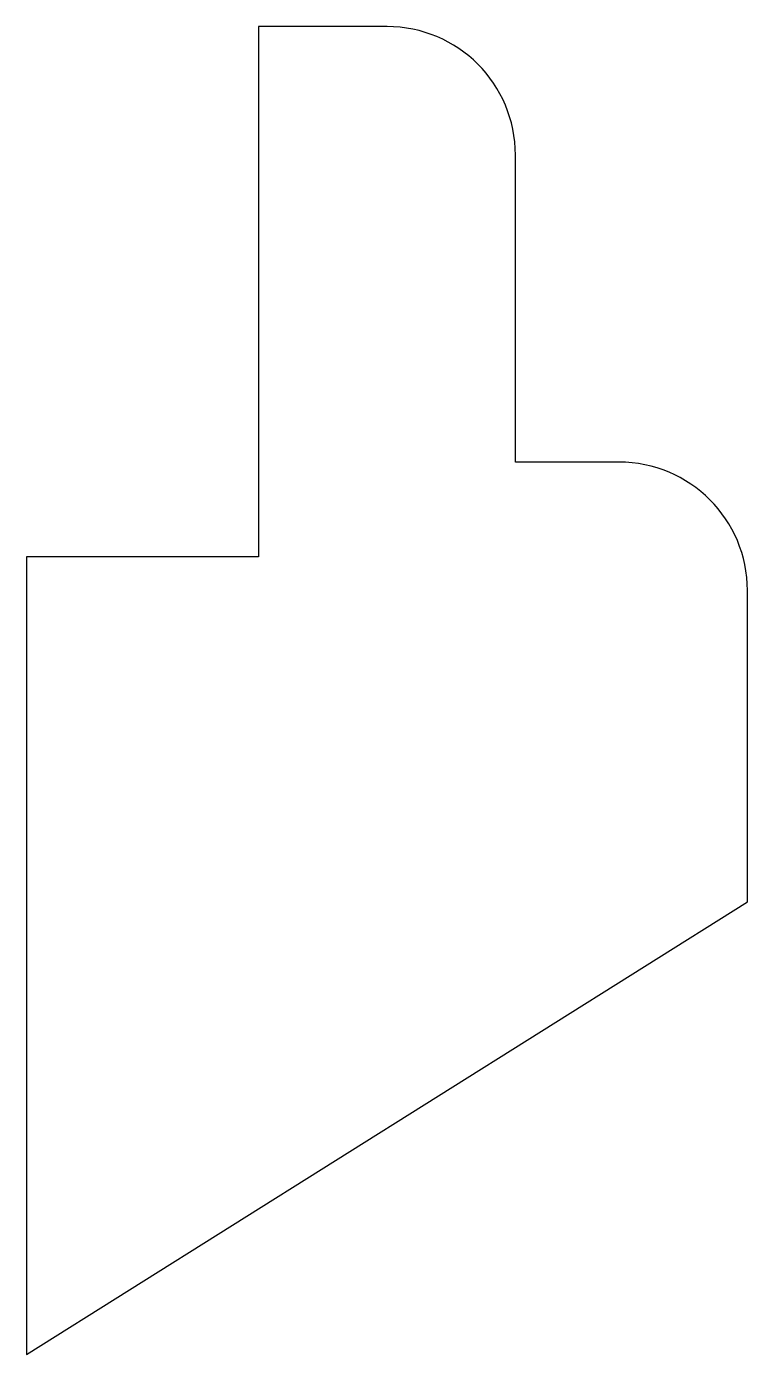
# Model space of a CAD drawing. Header units: millimetres. Extents: x -1.09 to 1.09, y -2.02 to 1.99.
import ezdxf

# ---------------------------------------------------------------- set-up
doc = ezdxf.new("R2010")
doc.units = ezdxf.units.MM
doc.layers.get('0').update_dxf_attribs({"linetype": 'CONTINUOUS'})

msp = doc.modelspace()

# ---------------------------------------------------------------- linework, layer by layer
for p, q in [((0, 1.9879), (-0.3875, 1.9879)), ((-0.3875, 1.9879), (-0.3875, 0.3879)), ((0.3875, 0.6739), (0.3875, 1.6004)), ((0.7, 0.6739), (0.3875, 0.6739)), ((-0.3875, 0.3879), (-1.0875, 0.3879)), ((-1.0875, 0.3879), (-1.0875, -2.0182)), ((1.0875, -0.6529), (1.0875, 0.2864)), ((-1.0875, -2.0182), (1.0875, -0.6529))]:
    msp.add_line(p, q)
for centre in [(0, 1.6004), (0.7, 0.2864)]:
    msp.add_arc(centre, 0.3875, 0, 90)

doc.saveas('drawing.dxf')
